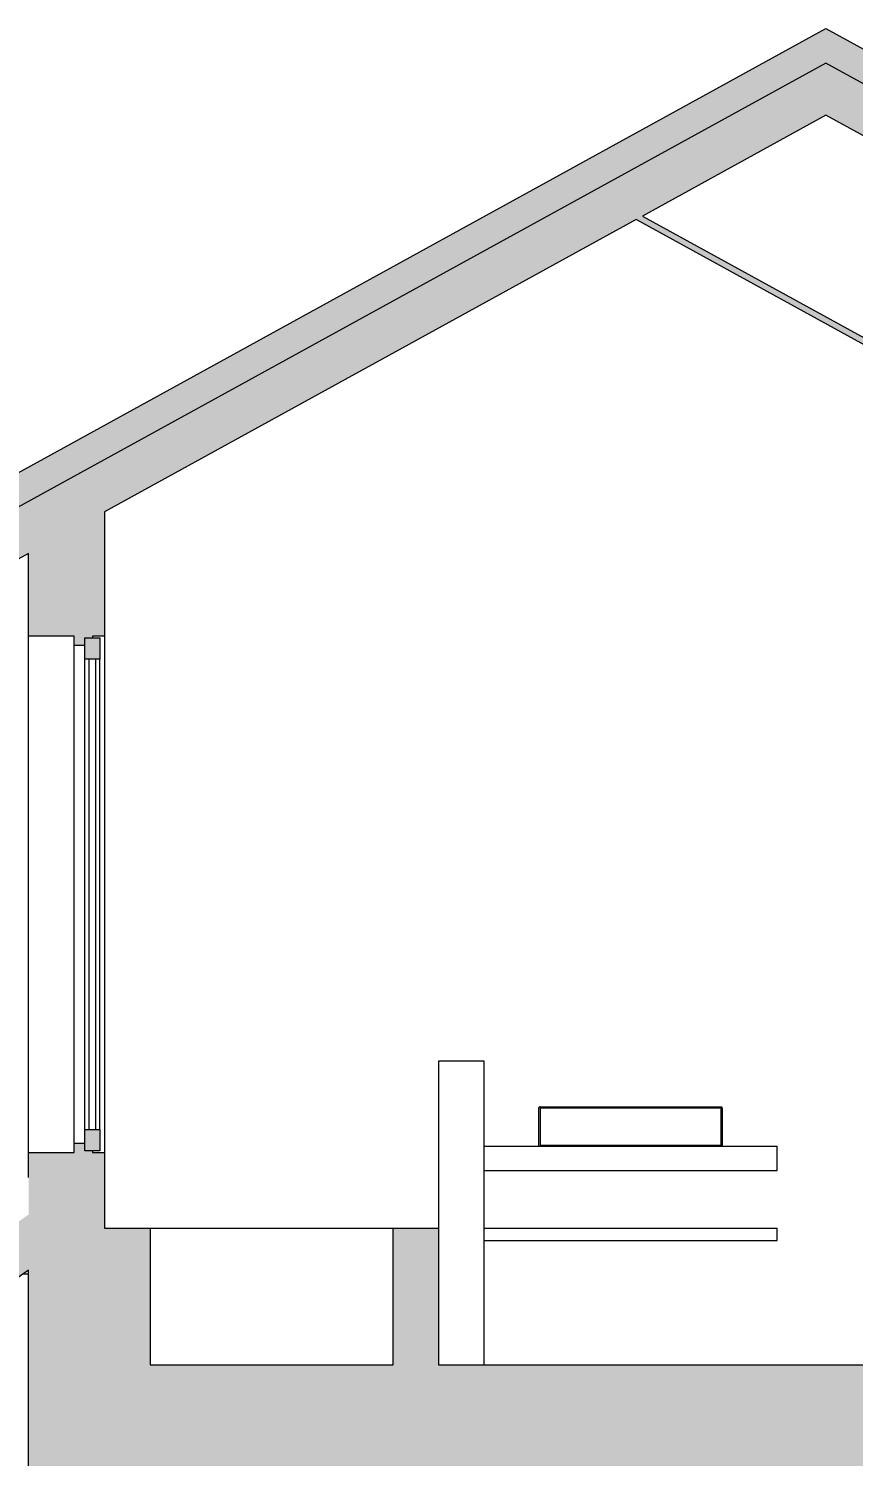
# Model space of a CAD drawing. Header units: metres. Extents: x -111189 to -108577, y -72951 to -72647.
# Drawn here: x -108951.86 to -108949.144, y -72941.373 to -72936.669 of the extents above; entities that cross this region are included whole.
import ezdxf

# ---------------------------------------------------------------- set-up
doc = ezdxf.new("R2010")
doc.units = ezdxf.units.M
doc.header["$MEASUREMENT"] = 0
for name, color, linetype in [('03 - COBERTURA', 7, 'Continuous'), ('03 - LAJES', 7, 'Continuous'), ('04 - TECTO FALSO', 7, 'Continuous'), ('05 - PAREDES..35', 7, 'Continuous'), ('08 - EQUIPAMENTO FIXO', 7, 'Continuous'), ('12 - COTAS GERAIS', 7, 'Continuous')]:
    doc.layers.add(name, color=color, linetype=linetype)
doc.styles.add('ESTILO_GERADO_7', font='')
doc.styles.get('ESTILO_GERADO_7').set_extended_font_data('Helvetica')
doc.dimstyles.new('ESTILO_GERADO__5', dxfattribs={"dimtxt": 0.15, "dimasz": 0.114, "dimexe": 0.18, "dimexo": 0.0625, "dimgap": 0, "dimtad": 1, "dimzin": 0, "dimdsep": 46, "dimtxsty": 'ESTILO_GERADO_7', "dimblk": 'ARROWHEAD_2', "dimblk1": 'ARROWHEAD_2', "dimblk2": 'ARROWHEAD_2', "dimcen": 0.09, "dimse1": 1, "dimse2": 1, "dimclrd": 7, "dimclre": 7, "dimclrt": 7, "dimadec": 0, "dimazin": 0, "dimtfac": 1, "dimtdec": 4, "dimtmove": 0, "dimatfit": 3, "dimfxl": 1, "dimtolj": 1, "dimtzin": 0, "dimarcsym": 0})

# ---------------------------------------------------------------- blocks, each defined once
blk = doc.blocks.new('Corte Elem_239_1', base_point=(-108785.6634, -72944.4213))
at = {"layer": '03 - LAJES', "linetype": 'Continuous', "lineweight": 13}
blk.add_hatch(color=251, dxfattribs=at).paths.add_polyline_path([(-108941.9096, -72941.2213), (-108951.8596, -72941.2213), (-108951.8596, -72941.4213), (-108941.9096, -72941.4213)])
at = {"layer": '03 - LAJES', "color": 7, "linetype": 'Continuous', "lineweight": 20}
blk.add_line((-108951.8596, -72941.4213), (-108951.8596, -72941.2213), dxfattribs=at)
blk = doc.blocks.new('Corte Elem_240_1', base_point=(-108785.6634, -72944.4213))
at = {"layer": '05 - PAREDES..35', "linetype": 'Continuous', "lineweight": 13}
for points in [[(-108951.6096, -72938.2608), (-108951.8596, -72938.3983), (-108951.8596, -72938.6713), (-108951.6096, -72938.6713)], [(-108951.6096, -72940.4011), (-108951.6096, -72940.3713), (-108951.8596, -72940.3713), (-108951.8596, -72940.5762)], [(-108951.6096, -72941.2213), (-108951.6096, -72940.5842), (-108951.8596, -72940.7593), (-108951.8596, -72941.2213)]]:
    blk.add_hatch(color=251, dxfattribs=at).paths.add_polyline_path(points)
at = {"layer": '05 - PAREDES..35', "color": 7, "linetype": 'Continuous', "lineweight": 20}
for p, q in [((-108951.6096, -72938.2608), (-108951.6096, -72938.6713)), ((-108951.8596, -72938.6713), (-108951.8596, -72938.3983)), ((-108951.8596, -72940.4541), (-108951.8596, -72940.3713)), ((-108951.6096, -72940.3713), (-108951.6096, -72940.4011)), ((-108951.6096, -72940.5842), (-108951.6096, -72940.6213)), ((-108951.8596, -72941.2213), (-108951.8596, -72940.7593))]:
    blk.add_line(p, q, dxfattribs=at)
blk = doc.blocks.new('Corte Elem_242_1', base_point=(-108785.6634, -72944.4213))
at = {"layer": '05 - PAREDES..35', "color": 7, "linetype": 'Continuous', "lineweight": 20}
for p, q in [((-108949.2346, -72936.7833), (-108951.7327, -72938.1573)), ((-108951.7327, -72938.1573), (-108952.2988, -72938.4686))]:
    blk.add_line(p, q, dxfattribs=at)
blk = doc.blocks.new('Corte Elem_244_1', base_point=(-108785.6634, -72944.4213))
at = {"layer": '05 - PAREDES..35', "color": 7, "linetype": 'Continuous', "lineweight": 13}
blk.add_line((-108949.2346, -72936.7833), (-108949.2346, -72936.7834), dxfattribs=at)
blk = doc.blocks.new('Corte Elem_248_1', base_point=(-108785.6634, -72944.4213))
at = {"layer": '03 - LAJES', "linetype": 'Continuous', "lineweight": 13}
blk.add_hatch(color=251, dxfattribs=at).paths.add_polyline_path([(-108950.5096, -72941.2213), (-108948.1096, -72941.2213), (-108948.1096, -72941.0713), (-108950.5096, -72941.0713)])
at = {"layer": '03 - LAJES', "color": 7, "linetype": 'Continuous', "lineweight": 20}
blk.add_line((-108950.5096, -72941.0713), (-108948.1096, -72941.0713), dxfattribs=at)
blk = doc.blocks.new('Corte Elem_250_1', base_point=(-108785.6634, -72944.4213))
at = {"layer": '08 - EQUIPAMENTO FIXO', "color": 7, "linetype": 'Continuous', "lineweight": 13}
for p, q in [((-108950.3596, -72940.6213), (-108949.3949, -72940.6213)), ((-108949.3949, -72940.6613), (-108949.3949, -72940.6213)), ((-108950.3596, -72940.6613), (-108949.3949, -72940.6613))]:
    blk.add_line(p, q, dxfattribs=at)
blk = doc.blocks.new('Corte Elem_251_1', base_point=(-108785.6634, -72944.4213))
at = {"layer": '08 - EQUIPAMENTO FIXO', "color": 7, "linetype": 'Continuous', "lineweight": 13}
for p, q in [((-108950.3596, -72940.3513), (-108949.3949, -72940.3513)), ((-108949.3949, -72940.4313), (-108949.3949, -72940.3513)), ((-108950.3596, -72940.4313), (-108949.3949, -72940.4313))]:
    blk.add_line(p, q, dxfattribs=at)
blk = doc.blocks.new('Corte Elem_252_1', base_point=(-108785.6634, -72944.4213))
at = {"layer": '08 - EQUIPAMENTO FIXO', "color": 7, "linetype": 'Continuous', "lineweight": 13}
for p, q in [((-108950.1794, -72940.2243), (-108950.1796, -72940.2253)), ((-108950.1796, -72940.2863), (-108950.1796, -72940.2253)), ((-108950.1794, -72940.2243), (-108950.1793, -72940.2238)), ((-108950.179, -72940.2233), (-108950.1793, -72940.2238)), ((-108950.1784, -72940.2225), (-108950.179, -72940.2233)), ((-108950.179, -72940.2232), (-108950.1789, -72940.2231)), ((-108950.1789, -72940.2231), (-108950.1784, -72940.2225)), ((-108950.1776, -72940.2218), (-108950.1784, -72940.2225)), ((-108950.1777, -72940.2219), (-108950.1784, -72940.2225)), ((-108950.1777, -72940.2219), (-108950.1776, -72940.2219)), ((-108950.1776, -72940.2218), (-108950.177, -72940.2216)), ((-108950.177, -72940.2216), (-108950.1766, -72940.2214)), ((-108950.1756, -72940.2213), (-108950.1766, -72940.2214)), ((-108950.1756, -72940.2213), (-108950.0266, -72940.2213)), ((-108949.8776, -72940.2253), (-108950.1756, -72940.2253)), ((-108950.1756, -72940.2253), (-108950.1756, -72940.2558)), ((-108950.1756, -72940.2558), (-108950.1756, -72940.2863)), ((-108950.0266, -72940.2213), (-108949.8776, -72940.2213)), ((-108949.8776, -72940.2213), (-108949.7286, -72940.2213)), ((-108949.7286, -72940.2253), (-108949.8776, -72940.2253)), ((-108949.7286, -72940.2213), (-108949.5796, -72940.2213)), ((-108949.5796, -72940.2253), (-108949.7286, -72940.2253)), ((-108949.5796, -72940.2213), (-108949.5781, -72940.2216)), ((-108949.5796, -72940.2558), (-108949.5796, -72940.2253)), ((-108949.5796, -72940.2863), (-108949.5796, -72940.2558)), ((-108949.5774, -72940.2219), (-108949.5781, -72940.2216)), ((-108949.5767, -72940.2225), (-108949.5774, -72940.2219)), ((-108949.5762, -72940.2231), (-108949.5767, -72940.2225)), ((-108949.5758, -72940.2238), (-108949.5762, -72940.2231)), ((-108949.5756, -72940.2253), (-108949.5758, -72940.2238)), ((-108949.5756, -72940.2253), (-108949.5756, -72940.2558)), ((-108949.5756, -72940.2558), (-108949.5756, -72940.2863)), ((-108950.1796, -72940.3168), (-108950.1796, -72940.2863)), ((-108950.1756, -72940.2863), (-108950.1756, -72940.3168)), ((-108949.5796, -72940.3168), (-108949.5796, -72940.2863)), ((-108949.5756, -72940.2863), (-108949.5756, -72940.3168)), ((-108950.1796, -72940.3473), (-108950.1796, -72940.3168)), ((-108950.1793, -72940.3488), (-108950.1796, -72940.3473)), ((-108950.1793, -72940.3488), (-108950.1789, -72940.3495)), ((-108950.1789, -72940.3495), (-108950.1784, -72940.3501)), ((-108950.1784, -72940.3501), (-108950.1777, -72940.3506)), ((-108950.1777, -72940.3506), (-108950.177, -72940.351)), ((-108950.177, -72940.351), (-108950.1756, -72940.3513)), ((-108950.1756, -72940.3168), (-108950.1756, -72940.3473)), ((-108950.1756, -72940.3473), (-108950.0266, -72940.3473)), ((-108950.0266, -72940.3473), (-108949.8776, -72940.3473)), ((-108949.8776, -72940.3473), (-108949.7286, -72940.3473)), ((-108949.7286, -72940.3473), (-108949.5796, -72940.3473)), ((-108949.5796, -72940.3473), (-108949.5796, -72940.3168)), ((-108949.5796, -72940.3513), (-108949.5785, -72940.3511)), ((-108949.5785, -72940.3511), (-108949.5781, -72940.351)), ((-108949.5781, -72940.351), (-108949.5776, -72940.3508)), ((-108949.5776, -72940.3508), (-108949.5767, -72940.3501)), ((-108949.5767, -72940.3501), (-108949.5761, -72940.3493)), ((-108949.5761, -72940.3493), (-108949.5758, -72940.3488)), ((-108949.5757, -72940.3483), (-108949.5758, -72940.3488)), ((-108949.5757, -72940.3483), (-108949.5756, -72940.3473)), ((-108949.5756, -72940.3168), (-108949.5756, -72940.3473))]:
    blk.add_line(p, q, dxfattribs=at)
blk = doc.blocks.new('Corte Elem_274_1', base_point=(-108785.6634, -72944.4213))
at = {"layer": '05 - PAREDES..35', "linetype": 'Continuous', "lineweight": 13}
for points in [[(-108951.6496, -72938.6763), (-108951.6496, -72938.6713), (-108951.7096, -72938.6713), (-108951.7096, -72938.7013), (-108951.6746, -72938.7013), (-108951.6746, -72938.6763)], [(-108951.6746, -72938.7463), (-108951.6246, -72938.7463), (-108951.6246, -72938.6763), (-108951.6746, -72938.6763)], [(-108951.6746, -72940.2963), (-108951.6746, -72940.3663), (-108951.6246, -72940.3663), (-108951.6246, -72940.2963)], [(-108951.6746, -72940.3413), (-108951.7096, -72940.3413), (-108951.7096, -72940.3713), (-108951.6496, -72940.3713), (-108951.6496, -72940.3663), (-108951.6746, -72940.3663)]]:
    blk.add_hatch(color=251, dxfattribs=at).paths.add_polyline_path(points)
at = {"layer": '05 - PAREDES..35', "color": 7, "linetype": 'Continuous', "lineweight": 13}
for p, q in [((-108951.8596, -72940.3713), (-108951.8596, -72938.6713)), ((-108951.7096, -72940.3413), (-108951.7096, -72938.7013)), ((-108951.6096, -72938.6713), (-108951.6096, -72940.3713)), ((-108951.6746, -72939.8389), (-108951.6746, -72938.7463)), ((-108951.6246, -72938.7542), (-108951.6246, -72938.7463)), ((-108951.6246, -72939.0225), (-108951.6246, -72938.7542)), ((-108951.6246, -72938.8472), (-108951.6246, -72938.7693)), ((-108951.6246, -72938.9738), (-108951.6246, -72938.8959)), ((-108951.6246, -72939.1004), (-108951.6246, -72939.0225)), ((-108951.6246, -72939.1491), (-108951.6246, -72939.1004)), ((-108951.6246, -72939.227), (-108951.6246, -72939.1491)), ((-108951.6246, -72939.2757), (-108951.6246, -72939.227)), ((-108951.6246, -72939.3536), (-108951.6246, -72939.2757)), ((-108951.6246, -72939.4023), (-108951.6246, -72939.3536)), ((-108951.6246, -72939.4802), (-108951.6246, -72939.4023)), ((-108951.6246, -72939.5289), (-108951.6246, -72939.4802)), ((-108951.6246, -72939.6068), (-108951.6246, -72939.5289)), ((-108951.6246, -72939.6555), (-108951.6246, -72939.6068)), ((-108951.6246, -72939.7334), (-108951.6246, -72939.6555)), ((-108951.6246, -72939.782), (-108951.6246, -72939.7334)), ((-108951.6246, -72939.8389), (-108951.6246, -72939.782)), ((-108951.6746, -72940.0668), (-108951.6746, -72939.8389)), ((-108951.6246, -72939.8599), (-108951.6246, -72939.8389)), ((-108951.6246, -72939.9086), (-108951.6246, -72939.8599)), ((-108951.6246, -72939.9865), (-108951.6246, -72939.9086)), ((-108951.6246, -72940.0352), (-108951.6246, -72939.9865)), ((-108951.6746, -72940.2963), (-108951.6746, -72940.0668)), ((-108951.6246, -72940.0668), (-108951.6246, -72940.0352)), ((-108951.6246, -72940.2963), (-108951.6246, -72940.0668))]:
    blk.add_line(p, q, dxfattribs=at)
at = {"layer": '05 - PAREDES..35', "color": 7, "linetype": 'Continuous', "lineweight": 20}
for p, q in [((-108951.7096, -72938.6713), (-108951.8596, -72938.6713)), ((-108951.7096, -72938.7013), (-108951.7096, -72938.6713)), ((-108951.6746, -72938.7013), (-108951.7096, -72938.7013)), ((-108951.6746, -72938.6763), (-108951.6496, -72938.6763)), ((-108951.6746, -72938.7013), (-108951.6746, -72938.6763)), ((-108951.6746, -72938.7463), (-108951.6746, -72938.7013)), ((-108951.6496, -72938.6713), (-108951.6496, -72938.6763)), ((-108951.6096, -72938.6713), (-108951.6496, -72938.6713)), ((-108951.6496, -72938.6763), (-108951.6246, -72938.6763)), ((-108951.6246, -72938.6763), (-108951.6246, -72938.7463)), ((-108951.6246, -72938.7463), (-108951.6746, -72938.7463)), ((-108951.6596, -72940.2963), (-108951.6596, -72938.7463)), ((-108951.6396, -72938.7463), (-108951.6396, -72940.2963)), ((-108951.6746, -72940.2963), (-108951.6246, -72940.2963)), ((-108951.6746, -72940.3413), (-108951.6746, -72940.2963)), ((-108951.6246, -72940.2963), (-108951.6246, -72940.3663)), ((-108951.7096, -72940.3713), (-108951.7096, -72940.3413)), ((-108951.7096, -72940.3413), (-108951.6746, -72940.3413)), ((-108951.6746, -72940.3663), (-108951.6746, -72940.3413)), ((-108951.8596, -72940.3713), (-108951.7096, -72940.3713)), ((-108951.6496, -72940.3663), (-108951.6746, -72940.3663)), ((-108951.6496, -72940.3663), (-108951.6496, -72940.3713)), ((-108951.6246, -72940.3663), (-108951.6496, -72940.3663)), ((-108951.6496, -72940.3713), (-108951.6096, -72940.3713))]:
    blk.add_line(p, q, dxfattribs=at)
blk = doc.blocks.new('Corte Elem_307_1', base_point=(-108785.6634, -72944.4213))
at = {"layer": '05 - PAREDES..35', "linetype": 'Continuous', "lineweight": 13}
blk.add_hatch(color=251, dxfattribs=at).paths.add_polyline_path([(-108951.4596, -72940.6213), (-108951.6096, -72940.6213), (-108951.6096, -72941.0713), (-108951.4596, -72941.0713)])
at = {"layer": '05 - PAREDES..35', "color": 7, "linetype": 'Continuous', "lineweight": 20}
for p, q in [((-108951.6096, -72940.6213), (-108951.4596, -72940.6213)), ((-108951.4596, -72940.6213), (-108951.4596, -72941.0713))]:
    blk.add_line(p, q, dxfattribs=at)
blk = doc.blocks.new('Corte Elem_308_1', base_point=(-108785.6634, -72944.4213))
at = {"layer": '05 - PAREDES..35', "linetype": 'Continuous', "lineweight": 13}
blk.add_hatch(color=251, dxfattribs=at).paths.add_polyline_path([(-108950.6596, -72940.6213), (-108950.6596, -72941.0713), (-108950.5096, -72941.0713), (-108950.5096, -72940.6213)])
at = {"layer": '05 - PAREDES..35', "color": 7, "linetype": 'Continuous', "lineweight": 20}
for p, q in [((-108950.6596, -72940.6213), (-108950.5096, -72940.6213)), ((-108950.6596, -72941.0713), (-108950.6596, -72940.6213)), ((-108950.5096, -72940.6213), (-108950.5096, -72941.0713))]:
    blk.add_line(p, q, dxfattribs=at)
blk = doc.blocks.new('Corte Elem_309_1', base_point=(-108785.6634, -72944.4213))
at = {"layer": '05 - PAREDES..35', "color": 7, "linetype": 'Continuous', "lineweight": 13}
blk.add_line((-108951.4596, -72940.6213), (-108950.6596, -72940.6213), dxfattribs=at)
blk = doc.blocks.new('Corte Elem_310_1', base_point=(-108785.6634, -72944.4213))
at = {"layer": '03 - LAJES', "linetype": 'Continuous', "lineweight": 13}
blk.add_hatch(color=251, dxfattribs=at).paths.add_polyline_path([(-108951.6096, -72941.2213), (-108950.5096, -72941.2213), (-108950.5096, -72941.0713), (-108951.6096, -72941.0713)])
at = {"layer": '03 - LAJES', "color": 7, "linetype": 'Continuous', "lineweight": 20}
blk.add_line((-108951.4596, -72941.0713), (-108950.6596, -72941.0713), dxfattribs=at)
blk = doc.blocks.new('Corte Elem_311_1', base_point=(-108785.6634, -72944.4213))
at = {"layer": '03 - COBERTURA', "linetype": 'Continuous', "lineweight": 13}
blk.add_hatch(color=251, dxfattribs=at).paths.add_polyline_path([(-108949.2346, -72936.6692), (-108952.4596, -72938.443), (-108952.4114, -72938.5306), (-108949.2346, -72936.7833), (-108946.6578, -72938.2006), (-108946.6096, -72938.113)])
at = {"layer": '03 - COBERTURA', "color": 7, "linetype": 'Continuous', "lineweight": 20}
for p, q in [((-108952.4596, -72938.443), (-108949.2346, -72936.6692)), ((-108949.2346, -72936.6692), (-108946.6096, -72938.113)), ((-108946.7361, -72938.1575), (-108949.2346, -72936.7833)), ((-108946.6096, -72938.113), (-108946.6578, -72938.2006)), ((-108952.4114, -72938.5306), (-108952.4596, -72938.443)), ((-108952.2988, -72938.4686), (-108952.4114, -72938.5306))]:
    blk.add_line(p, q, dxfattribs=at)
blk = doc.blocks.new('Corte Elem_313_1', base_point=(-108785.6634, -72944.4213))
at = {"layer": '03 - COBERTURA', "linetype": 'Continuous', "lineweight": 13}
blk.add_hatch(color=251, dxfattribs=at).paths.add_polyline_path([(-108952.2988, -72938.4686), (-108952.2265, -72938.6001), (-108951.6096, -72938.2608), (-108951.6192, -72938.2433), (-108949.8596, -72937.2755), (-108949.8388, -72937.2869), (-108949.2346, -72936.9546), (-108949.3068, -72936.9148), (-108949.2346, -72936.7834), (-108951.7351, -72938.1587)])
at = {"layer": '03 - COBERTURA', "color": 7, "linetype": 'Continuous', "lineweight": 20}
for p, q in [((-108949.2346, -72936.9546), (-108949.8388, -72937.2869)), ((-108951.8596, -72938.3983), (-108952.2265, -72938.6001)), ((-108952.2265, -72938.6001), (-108952.2988, -72938.4686))]:
    blk.add_line(p, q, dxfattribs=at)
blk = doc.blocks.new('Corte Elem_315_1', base_point=(-108785.6634, -72944.4213))
at = {"layer": '03 - COBERTURA', "linetype": 'Continuous', "lineweight": 13}
blk.add_hatch(color=251, dxfattribs=at).paths.add_polyline_path([(-108949.2346, -72936.7834), (-108949.3068, -72936.9148), (-108946.5987, -72938.4042), (-108946.671, -72938.2728), (-108946.5987, -72938.2331)])
at = {"layer": '03 - COBERTURA', "color": 7, "linetype": 'Continuous', "lineweight": 20}
for p, q in [((-108948.1096, -72937.5733), (-108949.2346, -72936.9546)), ((-108946.5987, -72938.4042), (-108947.9596, -72937.6558)), ((-108946.6578, -72938.2006), (-108946.5987, -72938.2331))]:
    blk.add_line(p, q, dxfattribs=at)
blk = doc.blocks.new('Corte Elem_322_1', base_point=(-108785.6634, -72944.4213))
at = {"layer": '03 - COBERTURA', "linetype": 'Continuous', "lineweight": 13}
blk.add_hatch(color=251, dxfattribs=at).paths.add_polyline_path([(-108951.6096, -72940.5842), (-108951.6096, -72940.4011), (-108953.7309, -72941.8865), (-108953.6448, -72942.0094)])
at = {"layer": '03 - COBERTURA', "color": 7, "linetype": 'Continuous', "lineweight": 20}
for p, q in [((-108951.6096, -72940.4011), (-108951.6096, -72940.5842)), ((-108951.8596, -72940.7593), (-108953.1096, -72941.6346)), ((-108953.3596, -72941.8096), (-108953.6448, -72942.0094)), ((-108953.6448, -72942.0094), (-108953.7309, -72941.8865))]:
    blk.add_line(p, q, dxfattribs=at)
blk = doc.blocks.new('Corte Elem_354_1', base_point=(-108785.6634, -72944.4213))
at = {"layer": '05 - PAREDES..35', "color": 7, "linetype": 'Continuous', "lineweight": 13}
for p, q in [((-108951.8766, -72940.7712), (-108951.8596, -72940.7712)), ((-108952.9421, -72941.5173), (-108952.9421, -72941.5292))]:
    blk.add_line(p, q, dxfattribs=at)
blk = doc.blocks.new('Corte Elem_363_1', base_point=(-108785.6634, -72944.4213))
at = {"layer": '05 - PAREDES..35', "color": 7, "linetype": 'Continuous', "lineweight": 13}
for p, q in [((-108950.3596, -72940.0713), (-108950.5096, -72940.0713)), ((-108950.5096, -72940.0713), (-108950.5096, -72940.6213)), ((-108950.3596, -72941.0713), (-108950.3596, -72940.0713))]:
    blk.add_line(p, q, dxfattribs=at)
blk = doc.blocks.new('Corte Elem_412_1', base_point=(-108785.6634, -72944.4213))
at = {"layer": '04 - TECTO FALSO', "linetype": 'Continuous', "lineweight": 13}
blk.add_hatch(color=251, dxfattribs=at).paths.add_polyline_path([(-108949.8596, -72937.2755), (-108949.8596, -72937.2983), (-108948.1096, -72938.2608), (-108948.0999, -72938.2433)])
at = {"layer": '04 - TECTO FALSO', "color": 7, "linetype": 'Continuous', "lineweight": 20}
for p, q in [((-108948.1096, -72938.2608), (-108949.8596, -72937.2983)), ((-108949.8388, -72937.2869), (-108948.1096, -72938.238))]:
    blk.add_line(p, q, dxfattribs=at)
blk = doc.blocks.new('Corte Elem_413_1', base_point=(-108785.6634, -72944.4213))
at = {"layer": '04 - TECTO FALSO', "linetype": 'Continuous', "lineweight": 13}
blk.add_hatch(color=251, dxfattribs=at).paths.add_polyline_path([(-108951.6192, -72938.2433), (-108951.6096, -72938.2608), (-108949.8596, -72937.2983), (-108949.8596, -72937.2755)])
at = {"layer": '04 - TECTO FALSO', "color": 7, "linetype": 'Continuous', "lineweight": 20}
blk.add_line((-108949.8596, -72937.2983), (-108951.6096, -72938.2608), dxfattribs=at)
blk = doc.blocks.new('*D994', base_point=(-108785.6634, -72944.4213))
at = {"layer": '12 - COTAS GERAIS', "color": 7, "linetype": 'Continuous', "lineweight": 5, "transparency": 16777216}
for p, q in [((-108944.8541, -72938.0341), (-108944.7041, -72938.1207)), ((-108944.6666, -72938.0774), (-108944.8916, -72938.0774)), ((-108944.7791, -72941.0713), (-108944.7791, -72938.0774)), ((-108944.8541, -72941.028), (-108944.7041, -72941.1146)), ((-108944.6666, -72941.0713), (-108944.8916, -72941.0713)), ((-108944.7791, -72941.1446), (-108944.7791, -72941.0713))]:
    blk.add_line(p, q, dxfattribs=at)
at = {"layer": '12 - COTAS GERAIS', "color": 7, "lineweight": 5, "transparency": 16777216, "insert": (-108944.8091, -72939.7804), "char_height": 0.15, "attachment_point": 7, "rotation": 90, "style": 'ESTILO_GERADO_7'}
blk.add_mtext('\\A1;{\\pql;\\fHelvetica|b0|i0|c0|p0;\\W1.000000;2,99}', dxfattribs=at)
blk = doc.blocks.new('ARROWHEAD_2')
at = {"color": 0, "linetype": 'Continuous', "lineweight": 0}
for p, q in [((-0.378, -0.655), (0.378, 0.655)), ((0, 0), (-1, 0))]:
    blk.add_line(p, q, dxfattribs=at)
blk = doc.blocks.new('*D1002', base_point=(-108785.6634, -72944.4213))
at = {"layer": '12 - COTAS GERAIS', "color": 7, "linetype": 'Continuous', "lineweight": 5, "transparency": 16777216}
for p, q in [((-108948.9287, -72937.928), (-108948.7787, -72938.0146)), ((-108948.7412, -72937.9713), (-108948.9662, -72937.9713)), ((-108948.8537, -72941.0713), (-108948.8537, -72937.9713)), ((-108948.9287, -72941.028), (-108948.7787, -72941.1146)), ((-108948.7412, -72941.0713), (-108948.9662, -72941.0713)), ((-108948.8537, -72941.1446), (-108948.8537, -72941.0713))]:
    blk.add_line(p, q, dxfattribs=at)
at = {"layer": '12 - COTAS GERAIS', "color": 7, "lineweight": 5, "transparency": 16777216, "insert": (-108948.8837, -72939.7274), "char_height": 0.15, "attachment_point": 7, "rotation": 90, "style": 'ESTILO_GERADO_7'}
blk.add_mtext('\\A1;{\\pql;\\fHelvetica|b0|i0|c0|p0;\\W1.000000;3,10}', dxfattribs=at)

msp = doc.modelspace()

# ---------------------------------------------------------------- block references
at = {"layer": '03 - COBERTURA', "lineweight": 0}
for name in ['Corte Elem_311_1', 'Corte Elem_313_1', 'Corte Elem_315_1', 'Corte Elem_322_1']:
    msp.add_blockref(name, (-108785.6634, -72944.4213), dxfattribs=at)
at = {"layer": '03 - LAJES', "lineweight": 0}
for name in ['Corte Elem_310_1', 'Corte Elem_248_1', 'Corte Elem_239_1']:
    msp.add_blockref(name, (-108785.6634, -72944.4213), dxfattribs=at)
at = {"layer": '04 - TECTO FALSO', "lineweight": 0}
for name in ['Corte Elem_413_1', 'Corte Elem_412_1']:
    msp.add_blockref(name, (-108785.6634, -72944.4213), dxfattribs=at)
at = {"layer": '05 - PAREDES..35', "lineweight": 0}
for name in ['Corte Elem_242_1', 'Corte Elem_244_1', 'Corte Elem_240_1', 'Corte Elem_274_1', 'Corte Elem_363_1', 'Corte Elem_307_1', 'Corte Elem_309_1', 'Corte Elem_308_1', 'Corte Elem_354_1']:
    msp.add_blockref(name, (-108785.6634, -72944.4213), dxfattribs=at)
at = {"layer": '08 - EQUIPAMENTO FIXO', "lineweight": 0}
for name in ['Corte Elem_252_1', 'Corte Elem_251_1', 'Corte Elem_250_1']:
    msp.add_blockref(name, (-108785.6634, -72944.4213), dxfattribs=at)

# ---------------------------------------------------------------- dimensions: what is measured, and where the dimension line sits
at = {"layer": '12 - COTAS GERAIS', "color": 7, "linetype": 'Continuous', "lineweight": 5}
for base, p2, picture, middle in [((-108948.8537, -72937.9713), (-108948.6359, -72937.9713), '*D1002', (-108948.9587, -72939.5332)), ((-108944.7791, -72938.0774), (-108945.0045, -72938.0774), '*D994', (-108944.8841, -72939.5863))]:
    dim = msp.add_linear_dim(base=base, p1=(-108958.1019, -72941.0713), p2=p2, angle=90, dimstyle='ESTILO_GERADO__5', dxfattribs=at)
    dim.commit()
    dim.dimension.update_dxf_attribs({"geometry": picture, "text_midpoint": middle, "dimtype": 160, "text_rotation": 90})

doc.saveas('drawing.dxf')
